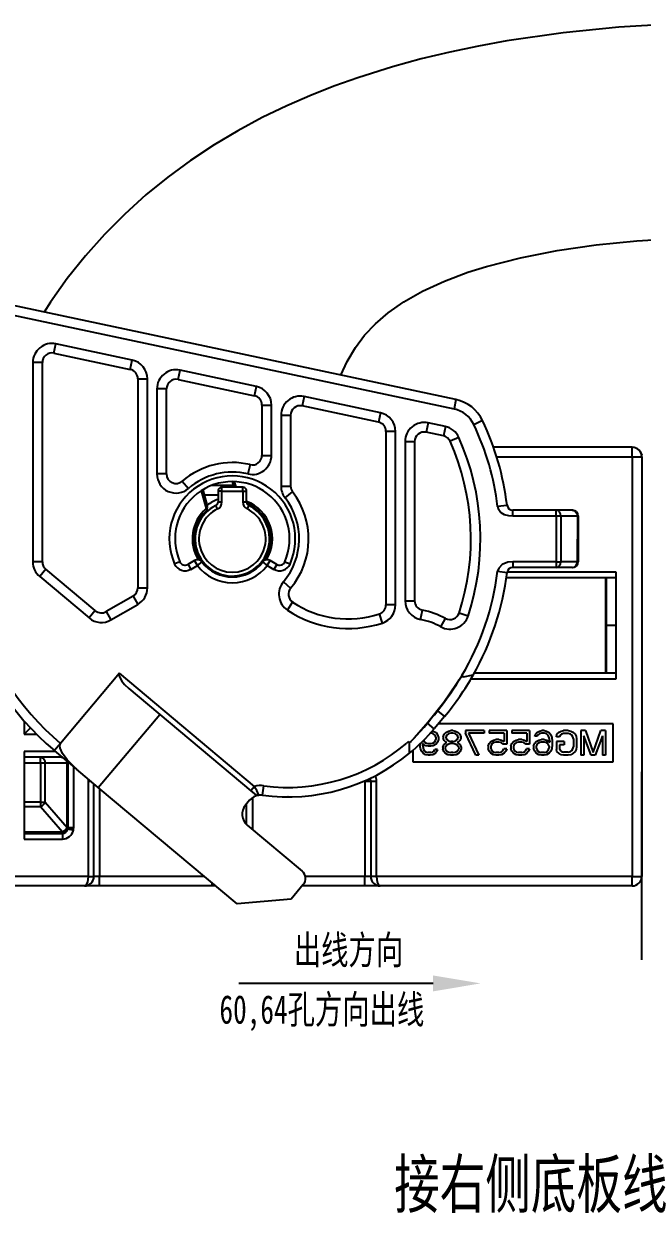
# Model space of a CAD drawing. Header units: inches. Extents: x 47316 to 59086, y 3141 to 11743.
# Drawn here: x 54566.7 to 54631.5, y 8658.4 to 8783.2 of the extents above; entities that cross this region are included whole.
import ezdxf

# ---------------------------------------------------------------- set-up
doc = ezdxf.new("R2010")
doc.units = ezdxf.units.IN
doc.header["$MEASUREMENT"] = 0
doc.layers.add('___SHELL', color=7, linetype='Continuous')
doc.styles.add('MtX_FangSong_GB2312', font='')
doc.styles.get('MtX_FangSong_GB2312').set_extended_font_data('FangSong_GB2312')

msp = doc.modelspace()

# ---------------------------------------------------------------- linework, layer by layer
at = {"color": 0, "lineweight": -2}
for p, q in [((54629.08, 8782.82), (54623.25, 8782.23)), ((54634.81, 8783.18), (54629.08, 8782.82)), ((54617.34, 8781.38), (54614.37, 8780.84)), ((54623.25, 8782.23), (54617.34, 8781.38)), ((54611.38, 8780.22), (54608.38, 8779.5)), ((54614.37, 8780.84), (54611.38, 8780.22)), ((54608.38, 8779.5), (54605.36, 8778.67)), ((54605.36, 8778.67), (54601.73, 8777.53)), ((54599.32, 8776.67), (54596.93, 8775.73)), ((54601.73, 8777.53), (54599.32, 8776.67)), ((54596.93, 8775.73), (54594.3, 8774.58)), ((54594.3, 8774.58), (54591.72, 8773.34)), ((54591.72, 8773.34), (54589.16, 8771.96)), ((54589.16, 8771.96), (54586.66, 8770.48)), ((54586.66, 8770.48), (54584.2, 8768.85)), ((54584.2, 8768.85), (54581.82, 8767.1)), ((54581.82, 8767.1), (54579.51, 8765.23)), ((54579.51, 8765.23), (54577.31, 8763.23)), ((54577.31, 8763.23), (54575.19, 8761.1)), ((54575.19, 8761.1), (54573.18, 8758.85)), ((54626.69, 8759.99), (54630.95, 8760.42)), ((54630.95, 8760.42), (54635.34, 8760.7)), ((54618.76, 8758.65), (54622.6, 8759.4)), ((54622.6, 8759.4), (54626.69, 8759.99)), ((54612.01, 8743.77), (54545.31, 8757.95)), ((54573.18, 8758.85), (54571.29, 8756.47)), ((54613.24, 8757.12), (54615.21, 8757.74)), ((54615.21, 8757.74), (54618.76, 8758.65)), ((54545.1, 8756.97), (54611.81, 8742.8)), ((54571.29, 8756.47), (54569.53, 8753.98)), ((54610.81, 8756.2), (54613.24, 8757.12)), ((54606.54, 8754.03), (54608.5, 8755.14)), ((54608.5, 8755.14), (54610.81, 8756.2)), ((54569.53, 8753.98), (54568.88, 8752.94)), ((54604.91, 8752.88), (54606.54, 8754.03)), ((54603.57, 8751.73), (54604.91, 8752.88)), ((54602.44, 8750.53), (54603.57, 8751.73)), ((54601.47, 8749.23), (54602.44, 8750.53)), ((54569.89, 8748.64), (54570.1, 8749.62)), ((54578.1, 8747.91), (54570.1, 8749.62)), ((54600.61, 8747.75), (54601.47, 8749.23)), ((54567.68, 8747.66), (54567.68, 8726.75)), ((54568.68, 8747.66), (54567.68, 8747.66)), ((54568.68, 8726.75), (54568.68, 8747.66)), ((54569.89, 8748.64), (54577.89, 8746.94)), ((54577.89, 8746.94), (54578.1, 8747.91)), ((54599.96, 8746.33), (54600.61, 8747.75)), ((54582.89, 8745.87), (54583.1, 8746.85)), ((54591.1, 8745.15), (54583.1, 8746.85)), ((54578.68, 8745.96), (54578.68, 8724.03)), ((54578.68, 8745.96), (54579.68, 8745.96)), ((54579.68, 8724.03), (54579.68, 8745.96)), ((54582.89, 8745.87), (54590.89, 8744.17)), ((54590.89, 8744.17), (54591.1, 8745.15)), ((54580.68, 8744.9), (54580.68, 8735.97)), ((54581.68, 8744.9), (54580.68, 8744.9)), ((54581.68, 8735.97), (54581.68, 8744.9)), ((54596.1, 8744.09), (54595.89, 8743.11)), ((54604.1, 8742.39), (54596.1, 8744.09)), ((54591.68, 8743.2), (54591.68, 8737.92)), ((54591.68, 8743.2), (54592.68, 8743.2)), ((54592.68, 8737.92), (54592.68, 8743.2)), ((54603.89, 8741.41), (54595.89, 8743.11)), ((54612.01, 8743.77), (54611.81, 8742.8)), ((54593.68, 8742.13), (54593.68, 8734.7)), ((54593.68, 8742.13), (54594.68, 8742.13)), ((54594.68, 8742.13), (54594.68, 8734.7)), ((54604.1, 8742.39), (54603.89, 8741.41)), ((54614.8, 8741.57), (54613.89, 8741.14)), ((54604.68, 8740.43), (54604.68, 8722.24)), ((54605.68, 8740.43), (54604.68, 8740.43)), ((54605.68, 8722.24), (54605.68, 8740.43)), ((54609.1, 8741.33), (54608.89, 8740.35)), ((54610.69, 8739.97), (54608.89, 8740.35)), ((54610.9, 8740.94), (54609.1, 8741.33)), ((54610.9, 8740.94), (54610.69, 8739.97)), ((54606.68, 8739.37), (54606.68, 8722.68)), ((54606.68, 8739.37), (54607.68, 8739.37)), ((54607.68, 8739.37), (54607.68, 8722.68)), ((54612.31, 8739.81), (54611.4, 8739.4)), ((54591.68, 8737.92), (54592.68, 8737.92)), ((54630.48, 8738.77), (54615.95, 8738.77)), ((54616.28, 8737.77), (54630.48, 8737.77)), ((54630.48, 8737.77), (54630.48, 8738.77)), ((54630.48, 8737.77), (54630.48, 8693.77)), ((54630.48, 8737.77), (54631.48, 8737.77)), ((54631.44, 8738.06), (54631.47, 8737.94)), ((54631.48, 8737.77), (54631.48, 8693.77)), ((54590.45, 8736.95), (54590.22, 8735.98)), ((54581.68, 8735.97), (54580.68, 8735.97)), ((54583.34, 8735.21), (54583.99, 8734.46)), ((54588.58, 8735.17), (54588.75, 8734.57)), ((54588.79, 8735.17), (54588.96, 8734.57)), ((54585.32, 8734.21), (54585.84, 8732.35)), ((54585.5, 8734.32), (54585.96, 8732.64)), ((54588.69, 8734.77), (54586.43, 8734.77)), ((54587.08, 8734.17), (54587.08, 8733.03)), ((54587.48, 8734.17), (54587.08, 8734.17)), ((54587.48, 8734.17), (54587.48, 8734.57)), ((54589.68, 8734.57), (54587.48, 8734.57)), ((54587.48, 8734.16), (54587.48, 8734.17)), ((54587.48, 8734.17), (54589.68, 8734.17)), ((54587.49, 8733.03), (54587.48, 8734.16)), ((54589.68, 8734.17), (54589.68, 8734.57)), ((54589.68, 8734.17), (54589.68, 8733.03)), ((54589.68, 8734.17), (54590.08, 8734.17)), ((54590.08, 8733.03), (54590.08, 8734.17)), ((54593.68, 8734.7), (54594.68, 8734.7)), ((54594.1, 8733.47), (54594.89, 8734.09)), ((54585.65, 8733.77), (54587.08, 8733.77)), ((54587.04, 8732.31), (54586.86, 8732.67)), ((54587.11, 8733.03), (54587.08, 8733.03)), ((54587.49, 8733.03), (54587.11, 8733.03)), ((54590.08, 8733.03), (54589.68, 8733.03)), ((54616.37, 8732.58), (54617.37, 8732.7)), ((54585.96, 8732.31), (54585.84, 8732.35)), ((54590.28, 8732.62), (54590.13, 8732.31)), ((54590.31, 8732.67), (54590.28, 8732.62)), ((54616.37, 8732.58), (54616.44, 8732.34)), ((54616.44, 8732.34), (54616.73, 8731.94)), ((54616.73, 8731.94), (54617.07, 8731.73)), ((54617.07, 8731.73), (54617.5, 8731.6)), ((54617.5, 8731.6), (54617.96, 8731.57)), ((54622.51, 8732.17), (54617.96, 8732.17)), ((54617.96, 8731.57), (54617.96, 8732.17)), ((54617.96, 8731.57), (54622.51, 8731.57)), ((54624.23, 8732.17), (54622.51, 8732.17)), ((54622.51, 8731.57), (54622.51, 8732.17)), ((54622.74, 8732.1), (54622.51, 8732.17)), ((54622.51, 8731.57), (54622.51, 8726.77)), ((54622.51, 8731.57), (54623.01, 8731.57)), ((54622.86, 8731.99), (54622.74, 8732.1)), ((54622.97, 8731.79), (54622.86, 8731.99)), ((54623, 8731.57), (54622.97, 8731.79)), ((54623.01, 8731.57), (54623, 8726.77)), ((54623.01, 8731.57), (54624.73, 8731.57)), ((54624.23, 8732.17), (54624.45, 8732.1)), ((54624.45, 8732.1), (54624.67, 8731.84)), ((54624.67, 8731.84), (54624.73, 8731.57)), ((54624.73, 8731.57), (54624.72, 8726.77)), ((54624.83, 8731.57), (54624.73, 8731.57)), ((54624.83, 8731.57), (54624.83, 8726.77)), ((54568.68, 8726.75), (54567.68, 8726.75)), ((54583.08, 8726.77), (54582.54, 8726.53)), ((54584.63, 8726.89), (54583.93, 8726.49)), ((54583.94, 8726.49), (54584.23, 8725.97)), ((54584.93, 8726.37), (54584.63, 8726.89)), ((54584.93, 8726.37), (54585.41, 8726.74)), ((54591.76, 8726.73), (54592.23, 8726.37)), ((54592.23, 8726.37), (54592.53, 8726.89)), ((54593.23, 8726.49), (54592.53, 8726.89)), ((54593.23, 8726.49), (54592.93, 8725.97)), ((54594.08, 8726.77), (54594.63, 8726.53)), ((54616.85, 8726.48), (54616.5, 8726.1)), ((54617.44, 8726.73), (54616.85, 8726.48)), ((54617.96, 8726.77), (54617.44, 8726.73)), ((54622.51, 8726.77), (54617.96, 8726.77)), ((54617.96, 8726.77), (54617.96, 8726.17)), ((54622.51, 8726.77), (54622.51, 8726.17)), ((54622.51, 8726.77), (54623, 8726.77)), ((54622.73, 8726.24), (54622.95, 8726.5)), ((54622.95, 8726.5), (54623, 8726.77)), ((54624.72, 8726.77), (54623, 8726.77)), ((54624.52, 8726.28), (54624.7, 8726.58)), ((54624.7, 8726.58), (54624.72, 8726.77)), ((54624.83, 8726.77), (54624.72, 8726.77)), ((54569.04, 8725.99), (54568.4, 8725.22)), ((54568.4, 8725.22), (54573.58, 8720.87)), ((54574.22, 8721.64), (54569.04, 8725.99)), ((54584.23, 8725.97), (54584.93, 8726.37)), ((54592.23, 8726.37), (54592.93, 8725.97)), ((54616.5, 8726.1), (54616.37, 8725.77)), ((54616.37, 8725.77), (54617.37, 8725.64)), ((54628.78, 8725.67), (54617.37, 8725.67)), ((54622.51, 8726.17), (54617.96, 8726.17)), ((54622.51, 8726.17), (54622.73, 8726.24)), ((54624.23, 8726.17), (54622.51, 8726.17)), ((54624.23, 8726.17), (54624.38, 8726.2)), ((54624.38, 8726.2), (54624.52, 8726.28)), ((54628.78, 8714.47), (54628.78, 8725.67)), ((54578.68, 8724.03), (54579.68, 8724.03)), ((54593.93, 8724.65), (54594.69, 8724.01)), ((54628.78, 8725.07), (54617.29, 8725.07)), ((54627.68, 8725.07), (54627.68, 8715.07)), ((54627.78, 8720.07), (54627.78, 8725.07)), ((54578.18, 8723.17), (54575.36, 8721.54)), ((54578.18, 8723.16), (54578.68, 8722.3)), ((54574.22, 8721.64), (54573.58, 8720.87)), ((54575.36, 8721.54), (54575.86, 8720.67)), ((54575.86, 8720.67), (54578.68, 8722.3)), ((54594.35, 8721.69), (54594.9, 8722.53)), ((54605.68, 8722.24), (54604.68, 8722.24)), ((54606.68, 8722.68), (54607.68, 8722.68)), ((54608.31, 8720.72), (54608.49, 8721.7)), ((54604.3, 8720.33), (54603.99, 8721.29)), ((54610.42, 8719.95), (54610.9, 8720.82)), ((54613.29, 8721.07), (54612.34, 8721.39)), ((54628.78, 8720.07), (54627.78, 8720.07)), ((54627.78, 8715.07), (54627.78, 8720.07)), ((54576.76, 8715.07), (54570.58, 8707.72)), ((54576.72, 8715.02), (54576.7, 8714.87)), ((54576.7, 8714.87), (54576.78, 8714.61)), ((54576.76, 8715.07), (54576.72, 8715.02)), ((54590.89, 8703.21), (54576.76, 8715.07)), ((54576.78, 8714.61), (54576.99, 8714.25)), ((54576.99, 8714.25), (54577.29, 8713.89)), ((54612.65, 8714.85), (54610.74, 8712.01)), ((54612.79, 8714.7), (54612.53, 8714.65)), ((54612.79, 8714.7), (54613.82, 8714.89)), ((54613.58, 8714.47), (54628.78, 8714.47)), ((54628.78, 8715.07), (54613.92, 8715.07)), ((54577.29, 8713.89), (54577.75, 8713.46)), ((54577.75, 8713.46), (54590.51, 8702.75)), ((54610.74, 8712.01), (54609.11, 8709.94)), ((54574.54, 8703.1), (54580.97, 8710.76)), ((54610.8, 8710.53), (54609.72, 8709.25)), ((54610.08, 8711.13), (54610.8, 8710.53)), ((54566.78, 8710.05), (54566.78, 8708.67)), ((54566.78, 8708.67), (54567.38, 8709.27)), ((54567.38, 8709.38), (54567.38, 8709.27)), ((54567.49, 8709.27), (54567.38, 8709.27)), ((54609.11, 8709.94), (54607.62, 8708.27)), ((54609.72, 8709.25), (54609.02, 8709.83)), ((54609.54, 8709.04), (54609.64, 8709.01)), ((54609.64, 8709.01), (54609.92, 8708.85)), ((54628.48, 8709.77), (54610.16, 8709.77)), ((54610.94, 8708.85), (54611.22, 8709.01)), ((54611.22, 8709.01), (54611.49, 8709.07)), ((54611.7, 8709.07), (54611.49, 8709.07)), ((54611.7, 8709.07), (54611.97, 8709.01)), ((54611.97, 8709.01), (54612.24, 8708.85)), ((54613, 8709.07), (54613, 8708.79)), ((54614.95, 8709.07), (54613, 8709.07)), ((54614.95, 8709.07), (54614.95, 8708.79)), ((54617.34, 8709.07), (54615.49, 8709.07)), ((54615.49, 8709.07), (54615.49, 8708.79)), ((54617.34, 8709.07), (54617.34, 8707.63)), ((54619.72, 8709.07), (54617.88, 8709.07)), ((54617.88, 8709.07), (54617.88, 8708.79)), ((54619.72, 8709.07), (54619.72, 8707.63)), ((54620.48, 8708.85), (54620.75, 8709.01)), ((54620.75, 8709.01), (54621.02, 8709.07)), ((54621.24, 8709.07), (54621.02, 8709.07)), ((54621.24, 8709.07), (54621.51, 8709.01)), ((54621.51, 8709.01), (54621.78, 8708.85)), ((54622.81, 8708.9), (54623.02, 8709.01)), ((54623.02, 8709.01), (54623.29, 8709.07)), ((54623.78, 8709.07), (54623.29, 8709.07)), ((54623.78, 8709.07), (54624.05, 8709.01)), ((54624.05, 8709.01), (54624.27, 8708.9)), ((54625.57, 8709.07), (54625.08, 8709.07)), ((54625.08, 8709.07), (54625.08, 8706.47)), ((54625.57, 8709.07), (54626.38, 8706.75)), ((54626.38, 8706.75), (54627.19, 8709.07)), ((54627.68, 8709.07), (54627.19, 8709.07)), ((54627.68, 8709.07), (54627.68, 8706.47)), ((54628.48, 8705.77), (54628.48, 8709.77)), ((54566.78, 8708.67), (54568.07, 8708.67)), ((54570.58, 8707.72), (54569.94, 8706.96)), ((54570.5, 8707.48), (54570.58, 8707.72)), ((54607.01, 8707.89), (54606.85, 8707.75)), ((54607.15, 8707.81), (54607.01, 8707.89)), ((54607.21, 8707.82), (54607.15, 8707.81)), ((54607.15, 8706.7), (54607.16, 8707.77)), ((54607.16, 8707.78), (54607.16, 8707.82)), ((54607.24, 8707.88), (54607.21, 8707.82)), ((54607.29, 8707.92), (54607.24, 8707.88)), ((54607.62, 8708.27), (54607.29, 8707.92)), ((54608.62, 8708.02), (54608.72, 8707.85)), ((54608.72, 8707.85), (54608.89, 8707.74)), ((54608.89, 8707.74), (54609.05, 8707.69)), ((54609.43, 8708.79), (54609.33, 8708.79)), ((54609.59, 8708.74), (54609.43, 8708.79)), ((54609.43, 8707.69), (54609.59, 8707.74)), ((54609.75, 8708.63), (54609.59, 8708.74)), ((54609.59, 8707.74), (54609.75, 8707.85)), ((54609.86, 8708.46), (54609.75, 8708.63)), ((54609.75, 8707.85), (54609.86, 8708.02)), ((54609.92, 8708.3), (54609.86, 8708.46)), ((54609.86, 8708.02), (54609.92, 8708.18)), ((54609.92, 8708.85), (54610.08, 8708.63)), ((54609.92, 8708.18), (54609.92, 8708.3)), ((54610.08, 8707.85), (54609.92, 8707.63)), ((54610.08, 8708.63), (54610.19, 8708.35)), ((54610.19, 8708.13), (54610.08, 8707.85)), ((54610.19, 8708.35), (54610.19, 8708.13)), ((54610.67, 8708.41), (54610.78, 8708.68)), ((54610.67, 8708.41), (54610.67, 8708.24)), ((54610.78, 8708.02), (54610.67, 8708.24)), ((54610.73, 8707.58), (54610.94, 8707.74)), ((54610.78, 8708.68), (54610.94, 8708.85)), ((54610.94, 8707.85), (54610.78, 8708.02)), ((54611.05, 8708.57), (54610.94, 8708.41)), ((54610.94, 8708.41), (54610.94, 8708.3)), ((54610.94, 8708.3), (54611.05, 8708.13)), ((54611.05, 8707.8), (54610.94, 8707.85)), ((54610.94, 8707.74), (54611.05, 8707.8)), ((54611.27, 8708.74), (54611.05, 8708.57)), ((54611.05, 8708.13), (54611.27, 8707.96)), ((54611.49, 8708.79), (54611.27, 8708.74)), ((54611.27, 8707.96), (54611.49, 8707.91)), ((54611.7, 8708.79), (54611.49, 8708.79)), ((54611.7, 8707.91), (54611.49, 8707.91)), ((54611.92, 8708.74), (54611.7, 8708.79)), ((54611.7, 8707.91), (54611.92, 8707.96)), ((54612.14, 8708.57), (54611.92, 8708.74)), ((54611.92, 8707.96), (54612.14, 8708.13)), ((54612.24, 8708.41), (54612.14, 8708.57)), ((54612.14, 8708.13), (54612.24, 8708.3)), ((54612.24, 8707.85), (54612.14, 8707.8)), ((54612.14, 8707.8), (54612.24, 8707.74)), ((54612.24, 8708.85), (54612.41, 8708.68)), ((54612.24, 8708.41), (54612.24, 8708.3)), ((54612.41, 8708.02), (54612.24, 8707.85)), ((54612.24, 8707.74), (54612.46, 8707.58)), ((54612.41, 8708.68), (54612.52, 8708.41)), ((54612.52, 8708.24), (54612.41, 8708.02)), ((54612.52, 8708.41), (54612.52, 8708.24)), ((54614.09, 8706.47), (54613, 8708.79)), ((54613.33, 8708.79), (54614.41, 8706.47)), ((54614.95, 8708.79), (54613.33, 8708.79)), ((54617.07, 8708.79), (54615.49, 8708.79)), ((54615.49, 8707.69), (54615.66, 8707.91)), ((54615.66, 8707.91), (54615.93, 8708.07)), ((54615.98, 8707.8), (54615.82, 8707.69)), ((54615.93, 8708.07), (54616.2, 8708.13)), ((54616.2, 8707.85), (54615.98, 8707.8)), ((54616.52, 8708.13), (54616.2, 8708.13)), ((54616.52, 8707.85), (54616.2, 8707.85)), ((54616.52, 8708.13), (54616.79, 8708.07)), ((54616.74, 8707.8), (54616.52, 8707.85)), ((54616.96, 8707.63), (54616.74, 8707.8)), ((54616.79, 8708.07), (54617.07, 8707.91)), ((54617.07, 8708.79), (54617.07, 8707.91)), ((54619.45, 8708.79), (54617.88, 8708.79)), ((54617.88, 8707.69), (54618.04, 8707.91)), ((54618.04, 8707.91), (54618.31, 8708.07)), ((54618.37, 8707.8), (54618.2, 8707.69)), ((54618.31, 8708.07), (54618.58, 8708.13)), ((54618.58, 8707.85), (54618.37, 8707.8)), ((54618.91, 8708.13), (54618.58, 8708.13)), ((54618.91, 8707.85), (54618.58, 8707.85)), ((54618.91, 8708.13), (54619.18, 8708.07)), ((54619.12, 8707.8), (54618.91, 8707.85)), ((54619.34, 8707.63), (54619.12, 8707.8)), ((54619.18, 8708.07), (54619.45, 8707.91)), ((54619.45, 8708.79), (54619.45, 8707.91)), ((54620.15, 8707.47), (54620.26, 8707.74)), ((54620.26, 8708.46), (54620.32, 8708.63)), ((54620.53, 8708.46), (54620.26, 8708.46)), ((54620.26, 8707.74), (54620.42, 8707.91)), ((54620.32, 8708.63), (54620.48, 8708.85)), ((54620.42, 8707.91), (54620.69, 8708.07)), ((54620.64, 8708.63), (54620.53, 8708.46)), ((54620.75, 8707.8), (54620.59, 8707.69)), ((54620.8, 8708.74), (54620.64, 8708.63)), ((54620.69, 8708.07), (54620.97, 8708.13)), ((54620.91, 8707.85), (54620.75, 8707.8)), ((54620.97, 8708.79), (54620.8, 8708.74)), ((54621.29, 8707.85), (54620.91, 8707.85)), ((54621.29, 8708.79), (54620.97, 8708.79)), ((54621.24, 8708.13), (54620.97, 8708.13)), ((54621.24, 8708.13), (54621.51, 8708.07)), ((54621.45, 8708.74), (54621.29, 8708.79)), ((54621.45, 8707.8), (54621.29, 8707.85)), ((54621.62, 8708.63), (54621.45, 8708.74)), ((54621.62, 8707.69), (54621.45, 8707.8)), ((54621.51, 8708.07), (54621.83, 8707.85)), ((54621.72, 8708.46), (54621.62, 8708.63)), ((54621.78, 8708.3), (54621.72, 8708.46)), ((54621.78, 8708.85), (54621.94, 8708.63)), ((54621.83, 8707.96), (54621.78, 8708.3)), ((54621.83, 8707.96), (54621.83, 8707.85)), ((54621.94, 8708.63), (54622.05, 8708.35)), ((54622.05, 8708.35), (54622.1, 8707.96)), ((54622.1, 8707.96), (54622.1, 8707.58)), ((54622.54, 8708.41), (54622.59, 8708.68)), ((54622.86, 8708.41), (54622.54, 8708.41)), ((54622.54, 8707.91), (54622.54, 8707.08)), ((54623.35, 8707.91), (54622.54, 8707.91)), ((54622.59, 8708.68), (54622.81, 8708.9)), ((54622.92, 8708.57), (54622.86, 8708.41)), ((54623.08, 8708.68), (54622.92, 8708.57)), ((54623.29, 8708.74), (54623.08, 8708.68)), ((54623.78, 8708.74), (54623.29, 8708.74)), ((54623.35, 8707.91), (54623.35, 8707.58)), ((54624, 8708.68), (54623.78, 8708.74)), ((54624.16, 8708.57), (54624, 8708.68)), ((54624.27, 8708.41), (54624.16, 8708.57)), ((54624.27, 8708.9), (54624.49, 8708.68)), ((54624.32, 8708.18), (54624.27, 8708.41)), ((54624.32, 8708.18), (54624.32, 8707.35)), ((54624.49, 8708.68), (54624.59, 8708.46)), ((54624.59, 8708.46), (54624.65, 8708.18)), ((54624.65, 8708.18), (54624.65, 8707.35)), ((54625.41, 8708.52), (54625.41, 8706.47)), ((54626.17, 8706.47), (54625.41, 8708.52)), ((54627.36, 8708.52), (54626.6, 8706.47)), ((54627.36, 8708.52), (54627.36, 8706.47)), ((54570.04, 8706.87), (54566.78, 8706.87)), ((54566.78, 8706.87), (54566.78, 8706.27)), ((54569.94, 8706.95), (54572.24, 8705.03)), ((54570.53, 8707.22), (54570.5, 8707.48)), ((54570.77, 8706.67), (54570.53, 8707.22)), ((54571.27, 8705.99), (54570.77, 8706.67)), ((54607.48, 8706.97), (54607.48, 8705.77)), ((54608.24, 8707.66), (54608.24, 8707.58)), ((54608.29, 8707.19), (54608.24, 8707.58)), ((54608.4, 8706.91), (54608.29, 8707.19)), ((54608.56, 8706.69), (54608.4, 8706.91)), ((54608.51, 8707.69), (54608.51, 8707.58)), ((54608.83, 8707.47), (54608.51, 8707.69)), ((54608.51, 8707.58), (54608.56, 8707.24)), ((54608.56, 8707.24), (54608.62, 8707.08)), ((54608.83, 8706.53), (54608.56, 8706.69)), ((54608.62, 8707.08), (54608.72, 8706.91)), ((54608.72, 8706.91), (54608.89, 8706.8)), ((54609.1, 8707.41), (54608.83, 8707.47)), ((54609.1, 8706.47), (54608.83, 8706.53)), ((54608.89, 8706.8), (54609.05, 8706.75)), ((54609.05, 8707.69), (54609.43, 8707.69)), ((54609.37, 8706.75), (54609.05, 8706.75)), ((54609.37, 8707.41), (54609.1, 8707.41)), ((54609.59, 8706.53), (54609.32, 8706.47)), ((54609.64, 8707.47), (54609.37, 8707.41)), ((54609.37, 8706.75), (54609.54, 8706.8)), ((54609.54, 8706.8), (54609.7, 8706.91)), ((54609.86, 8706.69), (54609.59, 8706.53)), ((54609.92, 8707.63), (54609.64, 8707.47)), ((54609.7, 8706.91), (54609.81, 8707.08)), ((54610.08, 8707.08), (54609.81, 8707.08)), ((54610.02, 8706.91), (54609.86, 8706.69)), ((54610.08, 8707.08), (54610.02, 8706.91)), ((54610.62, 8707.3), (54610.73, 8707.58)), ((54610.62, 8707.3), (54610.62, 8707.13)), ((54610.73, 8706.86), (54610.62, 8707.13)), ((54610.89, 8706.69), (54610.73, 8706.86)), ((54611.05, 8707.52), (54610.89, 8707.3)), ((54610.89, 8707.3), (54610.89, 8707.13)), ((54610.89, 8707.13), (54611.05, 8706.91)), ((54611.16, 8706.53), (54610.89, 8706.69)), ((54611.27, 8707.63), (54611.05, 8707.52)), ((54611.05, 8706.91), (54611.27, 8706.8)), ((54611.43, 8706.47), (54611.16, 8706.53)), ((54611.49, 8707.69), (54611.27, 8707.63)), ((54611.27, 8706.8), (54611.49, 8706.75)), ((54611.7, 8707.69), (54611.49, 8707.69)), ((54611.7, 8706.75), (54611.49, 8706.75)), ((54611.92, 8707.63), (54611.7, 8707.69)), ((54611.7, 8706.75), (54611.92, 8706.8)), ((54612.03, 8706.53), (54611.76, 8706.47)), ((54612.14, 8707.52), (54611.92, 8707.63)), ((54611.92, 8706.8), (54612.14, 8706.91)), ((54612.3, 8706.69), (54612.03, 8706.53)), ((54612.3, 8707.3), (54612.14, 8707.52)), ((54612.14, 8706.91), (54612.3, 8707.13)), ((54612.3, 8707.3), (54612.3, 8707.13)), ((54612.46, 8706.86), (54612.3, 8706.69)), ((54612.46, 8707.58), (54612.57, 8707.3)), ((54612.57, 8707.13), (54612.46, 8706.86)), ((54612.57, 8707.3), (54612.57, 8707.13)), ((54615.39, 8707.41), (54615.49, 8707.69)), ((54615.39, 8707.41), (54615.39, 8707.19)), ((54615.49, 8706.91), (54615.39, 8707.19)), ((54615.66, 8706.69), (54615.49, 8706.91)), ((54615.71, 8707.52), (54615.66, 8707.35)), ((54615.66, 8707.35), (54615.66, 8707.24)), ((54615.66, 8707.24), (54615.71, 8707.08)), ((54615.93, 8706.53), (54615.66, 8706.69)), ((54615.82, 8707.69), (54615.71, 8707.52)), ((54615.71, 8707.08), (54615.82, 8706.91)), ((54615.82, 8706.91), (54615.98, 8706.8)), ((54616.2, 8706.47), (54615.93, 8706.53)), ((54615.98, 8706.8), (54616.2, 8706.75)), ((54616.52, 8706.75), (54616.2, 8706.75)), ((54616.52, 8706.75), (54616.74, 8706.8)), ((54616.79, 8706.53), (54616.52, 8706.47)), ((54616.74, 8706.8), (54616.9, 8706.91)), ((54617.07, 8706.69), (54616.79, 8706.53)), ((54616.9, 8706.91), (54617.01, 8707.13)), ((54617.34, 8707.63), (54616.96, 8707.63)), ((54617.34, 8707.13), (54617.01, 8707.13)), ((54617.23, 8706.91), (54617.07, 8706.69)), ((54617.34, 8707.13), (54617.23, 8706.91)), ((54617.77, 8707.41), (54617.88, 8707.69)), ((54617.77, 8707.41), (54617.77, 8707.19)), ((54617.88, 8706.91), (54617.77, 8707.19)), ((54618.04, 8706.69), (54617.88, 8706.91)), ((54618.09, 8707.52), (54618.04, 8707.35)), ((54618.04, 8707.35), (54618.04, 8707.24)), ((54618.04, 8707.24), (54618.09, 8707.08)), ((54618.31, 8706.53), (54618.04, 8706.69)), ((54618.2, 8707.69), (54618.09, 8707.52)), ((54618.09, 8707.08), (54618.2, 8706.91)), ((54618.2, 8706.91), (54618.37, 8706.8)), ((54618.58, 8706.47), (54618.31, 8706.53)), ((54618.37, 8706.8), (54618.58, 8706.75)), ((54618.91, 8706.75), (54618.58, 8706.75)), ((54618.91, 8706.75), (54619.12, 8706.8)), ((54619.18, 8706.53), (54618.91, 8706.47)), ((54619.12, 8706.8), (54619.29, 8706.91)), ((54619.45, 8706.69), (54619.18, 8706.53)), ((54619.29, 8706.91), (54619.39, 8707.13)), ((54619.72, 8707.63), (54619.34, 8707.63)), ((54619.72, 8707.13), (54619.39, 8707.13)), ((54619.61, 8706.91), (54619.45, 8706.69)), ((54619.72, 8707.13), (54619.61, 8706.91)), ((54620.15, 8707.47), (54620.15, 8707.19)), ((54620.26, 8706.91), (54620.15, 8707.19)), ((54620.42, 8706.69), (54620.26, 8706.91)), ((54620.48, 8707.58), (54620.42, 8707.41)), ((54620.42, 8707.41), (54620.42, 8707.24)), ((54620.42, 8707.24), (54620.48, 8707.08)), ((54620.69, 8706.53), (54620.42, 8706.69)), ((54620.59, 8707.69), (54620.48, 8707.58)), ((54620.48, 8707.08), (54620.59, 8706.91)), ((54620.59, 8706.91), (54620.75, 8706.8)), ((54620.97, 8706.47), (54620.69, 8706.53)), ((54620.75, 8706.8), (54620.91, 8706.75)), ((54621.29, 8706.75), (54620.91, 8706.75)), ((54621.51, 8706.53), (54621.24, 8706.47)), ((54621.29, 8706.75), (54621.45, 8706.8)), ((54621.45, 8706.8), (54621.62, 8706.91)), ((54621.78, 8706.69), (54621.51, 8706.53)), ((54621.72, 8707.58), (54621.62, 8707.69)), ((54621.62, 8706.91), (54621.72, 8707.08)), ((54621.78, 8707.41), (54621.72, 8707.58)), ((54621.72, 8707.08), (54621.78, 8707.24)), ((54621.78, 8707.41), (54621.78, 8707.24)), ((54621.94, 8706.91), (54621.78, 8706.69)), ((54622.05, 8707.19), (54621.94, 8706.91)), ((54622.1, 8707.58), (54622.05, 8707.19)), ((54622.59, 8706.86), (54622.54, 8707.08)), ((54622.81, 8706.64), (54622.59, 8706.86)), ((54623.02, 8706.53), (54622.81, 8706.64)), ((54622.86, 8707.58), (54622.86, 8707.13)), ((54623.35, 8707.58), (54622.86, 8707.58)), ((54622.86, 8707.13), (54622.92, 8706.97)), ((54622.92, 8706.97), (54623.08, 8706.86)), ((54623.29, 8706.47), (54623.02, 8706.53)), ((54623.08, 8706.86), (54623.29, 8706.8)), ((54623.78, 8706.8), (54623.29, 8706.8)), ((54623.78, 8706.8), (54624, 8706.86)), ((54624.05, 8706.53), (54623.78, 8706.47)), ((54624, 8706.86), (54624.16, 8706.97)), ((54624.27, 8706.64), (54624.05, 8706.53)), ((54624.16, 8706.97), (54624.27, 8707.13)), ((54624.27, 8707.13), (54624.32, 8707.35)), ((54624.49, 8706.86), (54624.27, 8706.64)), ((54624.59, 8707.08), (54624.49, 8706.86)), ((54624.65, 8707.35), (54624.59, 8707.08)), ((54566.78, 8706.27), (54566.78, 8705.67)), ((54568.49, 8706.27), (54566.78, 8706.27)), ((54566.78, 8705.67), (54566.78, 8701.54)), ((54566.78, 8705.67), (54568.48, 8705.67)), ((54568.48, 8705.67), (54568.49, 8701.54)), ((54568.48, 8705.67), (54568.96, 8705.67)), ((54570.63, 8706.27), (54568.49, 8706.27)), ((54568.49, 8705.67), (54568.49, 8706.27)), ((54568.49, 8706.27), (54568.63, 8706.24)), ((54568.63, 8706.24), (54568.77, 8706.16)), ((54568.77, 8706.16), (54568.89, 8705.98)), ((54568.89, 8705.98), (54568.96, 8705.67)), ((54568.96, 8705.67), (54571.26, 8705.67)), ((54568.96, 8701.54), (54568.96, 8705.67)), ((54570.63, 8706.38), (54570.63, 8706.27)), ((54570.63, 8706.27), (54570.76, 8706.26)), ((54571.38, 8705.67), (54571.25, 8705.67)), ((54571.26, 8698.89), (54571.26, 8705.67)), ((54572.24, 8705.03), (54571.27, 8705.99)), ((54571.37, 8705.67), (54571.37, 8705.76)), ((54571.37, 8698.89), (54571.37, 8705.67)), ((54571.37, 8705.67), (54571.47, 8705.67)), ((54571.97, 8698.89), (54571.97, 8705.26)), ((54607.48, 8705.77), (54628.48, 8705.77)), ((54609.32, 8706.47), (54609.1, 8706.47)), ((54611.76, 8706.47), (54611.43, 8706.47)), ((54614.41, 8706.47), (54614.09, 8706.47)), ((54616.52, 8706.47), (54616.2, 8706.47)), ((54618.91, 8706.47), (54618.58, 8706.47)), ((54621.24, 8706.47), (54620.97, 8706.47)), ((54623.78, 8706.47), (54623.29, 8706.47)), ((54625.41, 8706.47), (54625.08, 8706.47)), ((54626.6, 8706.47), (54626.17, 8706.47)), ((54627.68, 8706.47), (54627.36, 8706.47)), ((54574.54, 8703.1), (54572.24, 8705.03)), ((54631.48, 8685.01), (54631.48, 8704.75)), ((54573.48, 8703.77), (54573.48, 8693.77)), ((54573.48, 8703.77), (54573.74, 8703.77)), ((54574.08, 8693.77), (54574.08, 8703.48)), ((54589.09, 8690.89), (54574.54, 8703.1)), ((54574.68, 8702.98), (54574.68, 8693.77)), ((54590.89, 8703.21), (54590.51, 8702.75)), ((54590.51, 8702.75), (54590.9, 8702.42)), ((54591.73, 8702.28), (54591.87, 8703.27)), ((54602.48, 8703.81), (54602.48, 8703.77)), ((54602.48, 8703.77), (54602.48, 8693.77)), ((54602.48, 8703.77), (54603.08, 8703.77)), ((54603.08, 8703.77), (54603.08, 8693.77)), ((54603.08, 8703.77), (54603.68, 8703.77)), ((54603.68, 8693.77), (54603.68, 8703.77)), ((54566.78, 8701.54), (54566.78, 8701.09)), ((54568.49, 8701.54), (54566.78, 8701.54)), ((54568.49, 8701.54), (54568.49, 8701.09)), ((54568.49, 8701.54), (54568.96, 8701.54)), ((54568.96, 8701.54), (54571.26, 8698.89)), ((54590.38, 8701.76), (54589.96, 8701.25)), ((54590.68, 8702.03), (54590.68, 8698.69)), ((54590.97, 8702.37), (54590.9, 8702.42)), ((54594.44, 8702.1), (54594.39, 8702.1)), ((54566.78, 8701.09), (54566.78, 8698.42)), ((54566.78, 8701.09), (54568.49, 8701.09)), ((54568.49, 8701.09), (54570.78, 8698.44)), ((54590.08, 8699.2), (54590.08, 8701.4)), ((54590.14, 8699.14), (54595.89, 8694.32)), ((54566.78, 8698.42), (54566.78, 8698.28)), ((54570.78, 8698.42), (54566.78, 8698.42)), ((54566.78, 8698.28), (54566.78, 8697.69)), ((54566.78, 8698.28), (54570.78, 8698.28)), ((54571.15, 8698.54), (54570.78, 8698.44)), ((54570.78, 8698.42), (54571.01, 8698.45)), ((54570.78, 8698.42), (54570.78, 8698.44)), ((54570.78, 8698.28), (54570.78, 8698.43)), ((54570.78, 8698.28), (54570.78, 8697.69)), ((54571.01, 8698.45), (54571.2, 8698.55)), ((54571.28, 8698.64), (54571.15, 8698.54)), ((54571.2, 8698.55), (54571.36, 8698.74)), ((54571.26, 8698.89), (54571.38, 8698.89)), ((54571.36, 8698.77), (54571.28, 8698.64)), ((54571.36, 8698.77), (54571.36, 8698.74)), ((54571.36, 8698.74), (54571.93, 8698.61)), ((54571.37, 8698.89), (54571.97, 8698.89)), ((54571.93, 8698.61), (54571.94, 8698.66)), ((54566.78, 8697.69), (54570.78, 8697.69)), ((54573.08, 8692.77), (54545.58, 8692.77)), ((54573.48, 8693.77), (54546.58, 8693.77)), ((54573.14, 8692.78), (54573.08, 8692.77)), ((54574.68, 8692.77), (54573.08, 8692.77)), ((54573.24, 8692.85), (54573.14, 8692.78)), ((54573.4, 8693.16), (54573.24, 8692.85)), ((54573.48, 8693.77), (54573.4, 8693.16)), ((54573.48, 8693.77), (54574.08, 8693.77)), ((54574.68, 8693.77), (54574.08, 8693.77)), ((54574.68, 8692.77), (54574.68, 8693.77)), ((54585.65, 8693.77), (54574.68, 8693.77)), ((54586.48, 8692.77), (54574.68, 8692.77)), ((54586.48, 8692.77), (54586.48, 8693.07)), ((54586.85, 8692.77), (54586.48, 8692.77)), ((54596.01, 8692.91), (54594.73, 8691.38)), ((54602.48, 8692.77), (54595.9, 8692.77)), ((54602.48, 8693.77), (54596.22, 8693.77)), ((54602.48, 8692.77), (54602.48, 8693.77)), ((54603.08, 8693.77), (54602.48, 8693.77)), ((54604.08, 8692.77), (54602.48, 8692.77)), ((54603.68, 8693.77), (54603.08, 8693.77)), ((54603.68, 8693.77), (54603.76, 8693.18)), ((54630.48, 8693.77), (54603.68, 8693.77)), ((54603.76, 8693.18), (54603.9, 8692.88)), ((54603.9, 8692.88), (54604.02, 8692.78)), ((54604.02, 8692.78), (54604.08, 8692.77)), ((54630.48, 8692.77), (54604.08, 8692.77)), ((54630.48, 8692.77), (54630.48, 8693.77)), ((54630.48, 8693.77), (54631.48, 8693.77)), ((54594.73, 8691.38), (54589.09, 8690.89))]:
    msp.add_line(p, q, dxfattribs=at)
for centre, radius, start, end in [((54569.68, 8747.66), 2, 77.9994, 180.0011), ((54569.68, 8747.66), 1, 77.9995, 180.0004), ((54577.68, 8745.96), 2, 0.0001, 77.9999), ((54577.68, 8745.96), 1, 0.0003, 77.9983), ((54582.68, 8744.9), 2, 77.9994, 180.0011), ((54582.68, 8744.9), 1, 77.9995, 180.0004), ((54590.68, 8743.2), 2, 0.0001, 77.9999), ((54590.68, 8743.2), 1, 0.0003, 77.9983), ((54595.68, 8742.13), 2, 77.9994, 180.0011), ((54595.68, 8742.13), 1, 77.9995, 180.0005), ((54611.18, 8739.86), 3, 25.3281, 77.9895), ((54611.18, 8739.86), 4, 25.3333, 77.9842), ((54611.18, 8739.86), 4, 25.3333, 77.9848), ((54603.68, 8740.43), 1, 0.0017, 77.9983), ((54603.68, 8740.43), 2, 0.0001, 77.9999), ((54588.58, 8729.17), 29, 6.9857, 25.3175), ((54608.68, 8739.37), 2, 77.9994, 180.0011), ((54608.68, 8739.37), 1, 77.9995, 180.0004), ((54610.48, 8738.99), 2, 24.0001, 77.9997), ((54588.58, 8729.17), 28, 6.9857, 25.3175), ((54610.48, 8738.99), 1, 24.2016, 77.9431), ((54588.58, 8729.17), 25, 341.8608, 24.1407), ((54588.58, 8729.17), 26, 341.8582, 24.1321), ((54590.68, 8737.92), 2, 256.5066, 359.9999), ((54590.68, 8737.92), 1, 256.508, 0.0004), ((54630.48, 8737.77), 1, 0.0007, 89.9993), ((54630.48, 8737.77), 1, 17.0858, 90.0002), ((54630.48, 8737.77), 1, 359.9995, 89.9996), ((54630.48, 8737.77), 1, 359.9995, 89.9996), ((54630.48, 8737.77), 1, 17.0835, 90.0006), ((54630.48, 8737.77), 1, 0.0026, 9.9406), ((54588.58, 8729.17), 8, 76.5161, 130.9521), ((54582.68, 8735.97), 2, 179.9995, 310.9624), ((54582.68, 8735.97), 1, 180.0007, 310.961), ((54588.58, 8729.17), 6.6, 336.3869, 203.6152), ((54588.58, 8729.17), 6, 336.3702, 203.6206), ((54588.58, 8729.17), 7, 76.5067, 130.9617), ((54587.48, 8734.17), 0.4, 90.0067, 179.9933), ((54589.68, 8734.17), 0.4, 359.9984, 90.0015), ((54595.68, 8734.7), 2, 180.0107, 217.9075), ((54595.68, 8734.7), 1, 180.0124, 217.906), ((54588.58, 8729.17), 8, 319.7868, 37.9185), ((54588.58, 8729.17), 3.9, 116.2196, 0.0011), ((54588.58, 8729.17), 4.4, 109.9342, 126.7921), ((54586.68, 8733.03), 0.4, 295.9134, 0.3107), ((54586.68, 8733.03), 0.813, 296.3091, 0.0001), ((54590.48, 8733.03), 0.8, 180.0023, 243.6118), ((54588.58, 8729.17), 4.2, 328.3381, 69.0811), ((54590.48, 8733.03), 0.4, 179.6897, 244.0868), ((54588.58, 8729.17), 4, 322.5056, 67.4326), ((54588.58, 8729.17), 3.9, 359.9995, 63.7456), ((54588.58, 8729.17), 7, 319.7868, 37.9182), ((54617.96, 8732.77), 0.6, 186.9852, 270.0012), ((54588.59, 8729.17), 4.2, 130.8612, 211.6239), ((54588.58, 8729.17), 4, 134.0382, 217.4945), ((54588.58, 8729.17), 3.5, 116.2054, 63.8152), ((54585.38, 8732.48), 0.6, 314.045, 15.8543), ((54624.23, 8731.57), 0.6, 0.0062, 89.9981), ((54569.68, 8726.75), 2, 180.0123, 229.9895), ((54569.68, 8726.75), 1, 180.0439, 229.9561), ((54583.63, 8727.01), 1.2, 203.5918, 299.9999), ((54583.63, 8727.01), 0.6, 203.6224, 299.6123), ((54584.93, 8726.37), 0.6, 37.4821, 119.9995), ((54588.58, 8729.17), 4, 217.4967, 322.4958), ((54592.23, 8726.37), 0.6, 60.0105, 142.4927), ((54593.53, 8727.01), 1.2, 240.0001, 336.42), ((54593.53, 8727.01), 0.6, 239.9924, 335.9917), ((54624.23, 8726.77), 0.6, 270.0095, 359.9953), ((54588.58, 8729.17), 4.6, 217.4967, 322.5051), ((54588.58, 8729.17), 28, 329.2471, 353.0148), ((54588.58, 8729.17), 29, 330.495, 353.0136), ((54617.96, 8725.57), 0.6, 89.9981, 173.0154), ((54577.68, 8724.03), 1, 300.0571, 359.9429), ((54577.68, 8724.03), 2, 300.0001, 359.9995), ((54595.46, 8723.36), 2, 139.7866, 236.4436), ((54595.46, 8723.36), 1, 139.7871, 236.4429), ((54588.58, 8729.17), 29, 194.6862, 229.9989), ((54588.58, 8729.17), 28, 194.6851, 230), ((54574.86, 8722.4), 1, 230.0005, 299.9987), ((54600.73, 8731.32), 11.55, 236.4503, 288.0089), ((54600.73, 8731.32), 10.55, 236.4539, 288.0088), ((54603.68, 8722.24), 1, 288.0207, 359.9986), ((54603.68, 8722.24), 2, 287.9998, 0.0007), ((54608.68, 8722.68), 2, 180.0001, 259.1373), ((54608.68, 8722.68), 1, 180.0017, 259.137), ((54606.97, 8713.74), 8.1, 60.9285, 79.1373), ((54574.86, 8722.4), 2, 229.9999, 300.0003), ((54606.97, 8713.74), 7.1, 60.9286, 79.1373), ((54611.39, 8721.7), 2, 240.928, 341.8578), ((54611.39, 8721.7), 1, 240.928, 341.8575), ((54578.46, 8735.76), 40.08, 315.7004, 328.553), ((54588.58, 8729.17), 29, 320.0004, 330.4953), ((54611.96, 8714.03), 1.07, 38.5954, 49.7846), ((54594.4, 8722.1), 20, 309.6184, 319.9984), ((54594.4, 8722.1), 19, 262.3361, 310.9532), ((54594.4, 8722.1), 20, 262.336, 309.6185), ((54570.52, 8705.67), 0.741, 359.9326, 15.8231), ((54602.08, 8703.77), 1, 0.0032, 17.038), ((54602.08, 8703.77), 1.6, 0.0005, 20.5862), ((54575.08, 8703.77), 1.6, 172.7622, 180), ((54591.53, 8700.79), 2.5, 82.3361, 104.7718), ((54584.89, 8699.62), 7, 22.4145, 30.913), ((54568.17, 8701.91), 0.879, 291.3594, 335.2797), ((54591.53, 8700.79), 1.5, 96.5295, 139.9538), ((54591.29, 8702.88), 0.601, 230.0379, 276.8415), ((54591.53, 8700.79), 1.5, 82.3688, 96.5499), ((54591.11, 8700.29), 1.5, 139.9999, 229.9999), ((54570.46, 8699.26), 0.879, 291.3667, 335.1784), ((54570.78, 8698.87), 0.589, 269.997, 347.4115), ((54570.78, 8698.87), 1.18, 270, 347.3972), ((54570.78, 8698.89), 0.592, 348.7259, 0.0029), ((54572.74, 8704.24), 5.64, 255.9021, 261.9121), ((54570.78, 8698.89), 1.18, 348.7792, 359.9969), ((54595.25, 8693.55), 1, 319.9995, 49.9999), ((54573.08, 8693.77), 1, 269.9999, 0.0001), ((54604.08, 8693.77), 1, 179.9999, 270), ((54630.48, 8693.77), 1, 270.0003, 359.9998), ((54630.48, 8693.77), 1, 270.0007, 359.9993)]:
    msp.add_arc(centre, radius, start, end, dxfattribs=at)
at = {"layer": '___SHELL', "color": 7, "lineweight": -2}
msp.add_line((54609.61, 8682.55), (54589.25, 8682.55), dxfattribs=at)
msp.add_solid([(54609.61, 8683.38), (54614.61, 8682.55), (54609.61, 8681.71)], dxfattribs=at)

# ---------------------------------------------------------------- texts
at = {"color": 0, "lineweight": -2, "style": 'MtX_FangSong_GB2312', "width": 0.7}
for s, height, rotation, p in [('出线方向', 3, 360, (54595.02, 8684.56)), ('60,64孔方向出线', 3, 0.0033, (54587.23, 8678.32)), ('接右侧底板线', 5, 360, (54605.54, 8659.02))]:
    msp.add_text(s, height=height, rotation=rotation, dxfattribs=at).set_placement(p)

doc.saveas('drawing.dxf')
